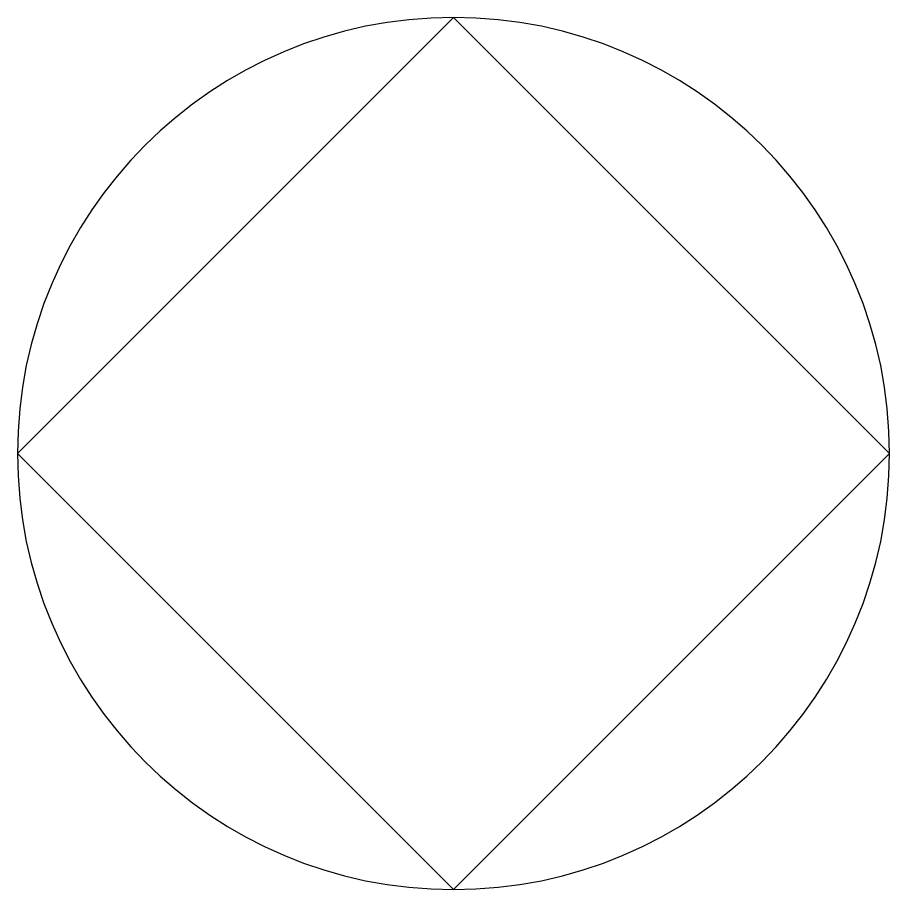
# Model space of a CAD drawing. Header units: inches. Extents: x 0 to 594, y -420 to 0.
# Drawn here: x 247.051 to 247.351, y -95.3442 to -95.0442 of the extents above; entities that cross this region are included whole.
import ezdxf

# ---------------------------------------------------------------- set-up
doc = ezdxf.new("R2010")
doc.units = ezdxf.units.IN
doc.header["$MEASUREMENT"] = 0

msp = doc.modelspace()

# ---------------------------------------------------------------- linework, layer by layer
at = {"color": 18, "true_color": 0x000000}
for p, q in [((247.20103, -95.04416), (247.05103, -95.19416)), ((247.35103, -95.19416), (247.20103, -95.04416)), ((247.05103, -95.19416), (247.20103, -95.34416)), ((247.20103, -95.34416), (247.35103, -95.19416))]:
    msp.add_line(p, q, dxfattribs=at)
for start, end in [(90, 180), (0, 90), (180, 270), (270, 360)]:
    msp.add_arc((247.20103, -95.19416), 0.15, start, end, dxfattribs=at)

doc.saveas('drawing.dxf')
